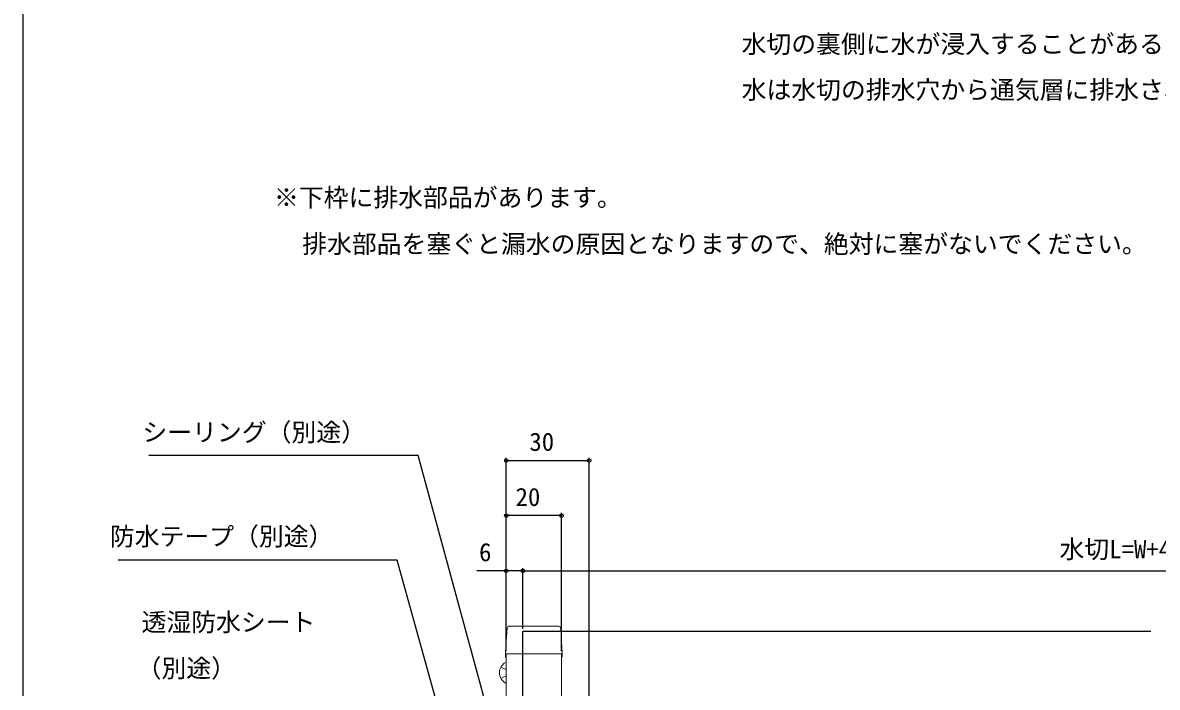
# Model space of a CAD drawing. Units: millimetres, scale not verified. Extents: x -525 to 525, y -783 to 779.
# Drawn here: x -525 to -113.9, y -382.2 to -141.3 of the extents above; entities that cross this region are included whole.
import ezdxf
from ezdxf.enums import TextEntityAlignment as Align

# ---------------------------------------------------------------- set-up
doc = ezdxf.new("R2010")
doc.units = ezdxf.units.MM
doc.header["$LTSCALE"] = 4
for name, color, linetype in [('0-4_YKK_12', 2, 'Continuous'), ('0-7_YKK_D', 6, 'Continuous'), ('0-8_YKK_ZWAK', 7, 'Continuous')]:
    doc.layers.add(name, color=color, linetype=linetype)
doc.layers.add('0-5_YKK_13', color=4, linetype='Continuous', lineweight=18)
doc.styles.add('ＭＳ ゴシック', font='')
doc.styles.get('ＭＳ ゴシック').set_extended_font_data('MS Gothic')

msp = doc.modelspace()

# ---------------------------------------------------------------- linework, layer by layer
at = {"layer": '0-4_YKK_12', "color": 5}
for points in [[(-319.774, -481.959), (-343.774, -481.959), (-343.774, -361.959)], [(-116.274, -361.959), (-329.973, -361.959), (-343.774, -361.959)]]:
    msp.add_lwpolyline(points, dxfattribs=at)
at = {"layer": '0-5_YKK_13', "color": 6}
for p, q in [((-331.048, -359.959), (-348.499, -359.959)), ((-349.68, -363.637), (-350.054, -369.729)), ((-329.493, -369.729), (-329.867, -363.637)), ((-350.054, -369.729), (-350.055, -369.748)), ((-350.055, -371.229), (-350.055, -369.748)), ((-329.493, -369.729), (-329.492, -369.748)), ((-329.492, -369.748), (-329.492, -370.924)), ((-349.755, -370.056), (-349.774, -370.073)), ((-349.755, -370.056), (-349.755, -370.047)), ((-349.053, -369.985), (-330.494, -369.985)), ((-330.774, -369.985), (-348.774, -369.985)), ((-329.792, -370.047), (-329.792, -370.056)), ((-329.774, -370.073), (-329.792, -370.056))]:
    msp.add_line(p, q, dxfattribs=at)
at = {"layer": '0-5_YKK_13'}
for p, q in [((-349.774, -393.959), (-349.774, -370.073)), ((-349.774, -380.494), (-349.774, -373.303)), ((-351.739, -374.848), (-349.924, -375.753)), ((-351.739, -378.948), (-349.924, -378.043)), ((-349.774, -376.036), (-349.924, -375.753)), ((-349.774, -377.76), (-349.924, -378.043))]:
    msp.add_line(p, q, dxfattribs=at)
msp.add_lwpolyline([(-329.774, -476.665), (-329.774, -461.959), (-329.774, -370.073)], dxfattribs=at)
at = {"layer": '0-5_YKK_13', "color": 6}
for centre, radius, start, end in [((-348.275, -361.097), 1.252, 136.59866, 184.87994), ((-348.499, -360.959), 1, 90.00009, 133.47656), ((-331.048, -360.959), 1, 51.11009, 89.99995), ((-331.364, -361.154), 1.353, 354.25102, 45.8373), ((-349.734, -371.224), 0.32, 181.01729, 262.99649), ((-349.755, -371.229), 0.299, 180.10046, 266.50376), ((-329.792, -370.924), 0.299, 273.49624, 359.89954), ((-329.792, -370.924), 0.3, 273.61382, 0)]:
    msp.add_arc(centre, radius, start, end, dxfattribs=at)
at = {"layer": '0-5_YKK_13'}
for centre, radius, start, end in [((-348.074, -376.898), 4.2, 117.28096, 242.71904), ((-349.928, -373.303), 0.154, 0, 117.28096), ((-349.928, -380.494), 0.154, 242.71904, 0)]:
    msp.add_arc(centre, radius, start, end, dxfattribs=at)
at = {"layer": '0-5_YKK_13', "color": 6}
for centre, major_axis, ratio, start_param, end_param in [((-349.68, -363.899), (-0.183, -3), 0.005311, 3.5904852, 4.6254461), ((-329.867, -363.899), (0.183, -3), 0.005311, 1.6577392, 2.6318347), ((-349.053, -370.047), (-0.701, 0), 0.086993, 4.712389, 6.2831853), ((-330.494, -370.047), (-0.701, 0), 0.086993, 3.1415927, 4.712389)]:
    msp.add_ellipse(centre, major_axis=major_axis, ratio=ratio, start_param=start_param, end_param=end_param, dxfattribs=at)
at = {"layer": '0-7_YKK_D'}
for p, q in [((-349.774, -369.073), (-349.774, -298.959)), ((-349.774, -299.959), (-319.774, -299.959)), ((-319.774, -461.959), (-319.774, -298.959)), ((-349.774, -369.073), (-349.774, -318.959)), ((-329.774, -319.959), (-349.774, -319.959)), ((-329.774, -369.073), (-329.774, -318.959)), ((-349.774, -369.073), (-349.774, -338.959)), ((-343.774, -360.959), (-343.774, -338.959)), ((-343.774, -360.959), (-343.774, -338.959)), ((-343.774, -339.959), (114.226, -339.959))]:
    msp.add_line(p, q, dxfattribs=at)
for points in [[(-337.259, -461.812), (-337.927, -459.351), (-381.722, -298.162), (-479.261, -298.162)], [(-337.502, -522.559), (-338.185, -520.103), (-389.338, -336.096), (-490.456, -336.096)], [(-343.774, -339.959), (-349.774, -339.959), (-360.437, -339.959)]]:
    msp.add_lwpolyline(points, dxfattribs=at)
for centre in [(-349.774, -299.959), (-319.774, -299.959), (-349.774, -319.959), (-329.774, -319.959), (-349.774, -339.959), (-343.774, -339.959), (-343.774, -339.959)]:
    msp.add_circle(centre, 0.637, dxfattribs=at)
at = {"layer": '0-8_YKK_ZWAK'}
msp.add_line((-525, 747.1), (-525, -782.9), dxfattribs=at)

# ---------------------------------------------------------------- texts
at = {"layer": '0-7_YKK_D', "style": 'ＭＳ ゴシック'}
for s, p in [('水切の裏側に水が浸入することがあるため、躯体の防水処理および排水経路の確保を行ってください。', (-264.525, -154.285)), ('水は水切の排水穴から通気層に排水されます。', (-264.525, -170.87)), ('※下枠に排水部品があります。', (-433.948, -209.904)), ('\u3000排水部品を塞ぐと漏水の原因となりますので、絶対に塞がないでください。', (-432.72, -226.745)), ('シーリング（別途）', (-481.618, -294.984)), ('30', (-341.421, -298.459)), ('20', (-346.421, -318.459)), ('防水テープ（別途）', (-493.426, -332.764)), ('水切L=W+48', (-149.342, -337.388)), ('6', (-359.653, -338.459)), ('透湿防水シート', (-481.922, -363.835)), ('（別途）', (-483.712, -380.522))]:
    msp.add_text(s, height=6.598, dxfattribs=at).set_placement(p, align=Align.BOTTOM_LEFT)

doc.saveas('drawing.dxf')
